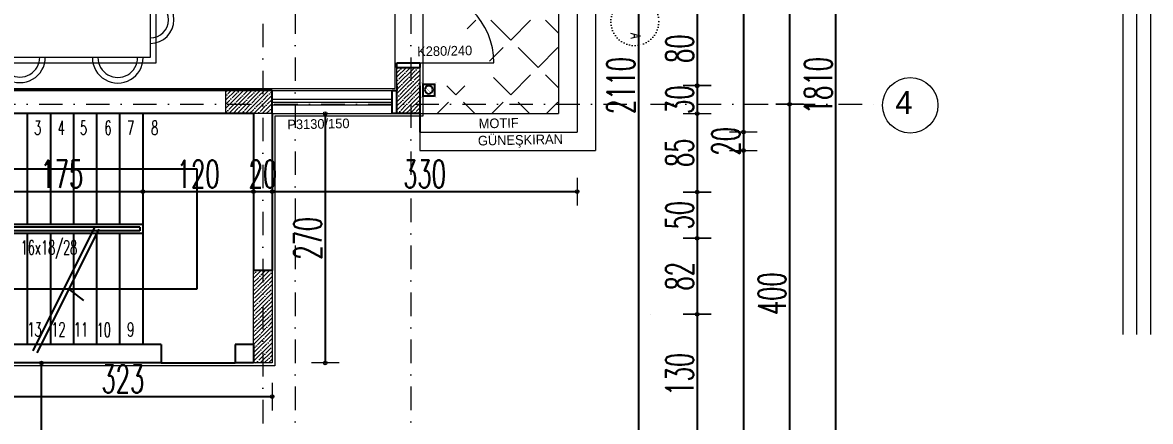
# Model space of a CAD drawing. Header units: millimetres. Extents: x -16104 to 67872, y -88009 to 12107.
# Drawn here: x 16215 to 17435, y -6903 to -6471 of the extents above; entities that cross this region are included whole.
import ezdxf
from ezdxf.enums import TextEntityAlignment as Align

# ---------------------------------------------------------------- set-up
doc = ezdxf.new("R2010")
doc.units = ezdxf.units.MM
doc.linetypes.add('ACAD_ISO07W100', pattern=[3, 0, -3])
doc.linetypes.add('DASHDOTX2', pattern=[50.8, 25.4, -12.7, 0, -12.7])
doc.layers.get('0').update_dxf_attribs({"color": 241})
for name, color, linetype, lineweight in [('AKS', 1, 'ACAD_ISO07W100', 5), ('akslar', 144, 'Continuous', 20), ('balkon', 6, 'Continuous', 5), ('c05', 32, 'Continuous', 13), ('duvar', 123, 'Continuous', 25), ('emsal&kolon', 1, 'Continuous', 5), ('kapı', 3, 'Continuous', 5), ('kolon', 1, 'Continuous', 5), ('merdiven', 4, 'Continuous', 25), ('OLCU', 54, 'Continuous', 13), ('pencere', 5, 'Continuous', 5), ('POZ', 36, 'Continuous', 18), ('SıVA', 40, 'Continuous', 9), ('tefriş', 30, 'Continuous', 5), ('ÖLÇÜ', 252, 'Continuous', 20)]:
    doc.layers.add(name, color=color, linetype=linetype, lineweight=lineweight)
doc.styles.add('DIM', font='Txttw.shx', dxfattribs={"width": 0.6})
doc.styles.add('DIMENSIONS', font='simplex', dxfattribs={"width": 0.8})
doc.styles.add('M2', font='stylu.ttf', dxfattribs={"height": 10})
doc.dimstyles.new('50', dxfattribs={"dimscale": 0, "dimtxt": 30, "dimasz": 1, "dimexe": 0, "dimexo": 2, "dimgap": 4, "dimtad": 1, "dimdec": 0, "dimzin": 0, "dimdsep": 46, "dimtxsty": 'DIM', "dimblk1": 'DOT', "dimblk2": 'DOT', "dimsah": 1, "dimcen": 1.5, "dimdle": 3, "dimse1": 1, "dimse2": 1, "dimclrd": 256, "dimclre": 9, "dimclrt": 256, "dimadec": 0, "dimazin": 0, "dimtfac": 0.24, "dimtdec": 0, "dimtix": 1, "dimtmove": 2, "dimatfit": 3, "dimldrblk": 'DOT', "dimfxl": 0, "dimtolj": 1, "dimtzin": 15, "dimarcsym": 0})
pattern_1 = [(45, (3602.555, -17059.605), (-4.490128, 4.490128), []), (45, (3607.0454, -17059.605), (-4.490128, 4.490128), [7.9375, -1.5875, 0, -1.5875])]

# ---------------------------------------------------------------- blocks, each defined once
blk = doc.blocks.new('DOT')
for p, q in [((0, 15), (0, -15)), ((-2, 0), (0, 0)), ((2, 0), (0, 0))]:
    blk.add_line(p, q)
blk.add_circle((0, 0), 2)
blk = doc.blocks.new('*D6183')
at = {"layer": 'Defpoints', "color": 0, "transparency": 16777216}
for p in [(16894.7, -6459.6), (16894.7, -6539.3), (16944.7, -6539.3)]:
    blk.add_point(p, dxfattribs=at)
at = {"layer": 'OLCU', "lineweight": -2, "transparency": 16777216}
blk.add_line((16944.7, -6460.6), (16944.7, -6538.3), dxfattribs=at)
for p, rotation in [((16944.7, -6459.6), 90), ((16944.7, -6539.3), 270)]:
    blk.add_blockref('DOT', p, dxfattribs=dict(at, rotation=rotation))
at = {"layer": 'OLCU', "transparency": 16777216, "insert": (16925.7, -6499.4), "char_height": 30, "attachment_point": 5, "rotation": 90, "style": 'DIM'}
blk.add_mtext('\\A1;80', dxfattribs=at)
blk = doc.blocks.new('*D6184')
at = {"layer": 'Defpoints', "color": 0, "transparency": 16777216}
for p in [(16894.7, -6539.6), (16894.7, -6569.6), (16944.7, -6569.6)]:
    blk.add_point(p, dxfattribs=at)
at = {"layer": 'OLCU', "lineweight": -2, "transparency": 16777216}
for p, q in [((16944.7, -6538.6), (16944.7, -6537.6)), ((16944.7, -6539.6), (16944.7, -6569.6)), ((16944.7, -6570.6), (16944.7, -6571.6))]:
    blk.add_line(p, q, dxfattribs=at)
for p, rotation in [((16944.7, -6539.6), 270), ((16944.7, -6569.6), 90)]:
    blk.add_blockref('DOT', p, dxfattribs=dict(at, rotation=rotation))
at = {"layer": 'OLCU', "transparency": 16777216, "insert": (16925.7, -6554.6), "char_height": 30, "attachment_point": 5, "rotation": 90, "style": 'DIM'}
blk.add_mtext('\\A1;30', dxfattribs=at)
blk = doc.blocks.new('*D6185')
at = {"layer": 'Defpoints', "color": 0, "transparency": 16777216}
for p in [(16894.7, -6569.6), (16894.7, -6654.6), (16944.7, -6654.6)]:
    blk.add_point(p, dxfattribs=at)
at = {"layer": 'OLCU', "lineweight": -2, "transparency": 16777216}
blk.add_line((16944.7, -6570.6), (16944.7, -6653.6), dxfattribs=at)
for p, rotation in [((16944.7, -6569.6), 90), ((16944.7, -6654.6), 270)]:
    blk.add_blockref('DOT', p, dxfattribs=dict(at, rotation=rotation))
at = {"layer": 'OLCU', "transparency": 16777216, "insert": (16925.7, -6612.1), "char_height": 30, "attachment_point": 5, "rotation": 90, "style": 'DIM'}
blk.add_mtext('\\A1;85', dxfattribs=at)
blk = doc.blocks.new('*D6186')
at = {"layer": 'Defpoints', "color": 0, "transparency": 16777216}
for p in [(16894.7, -6654.6), (16894.7, -6704.6), (16944.7, -6704.6)]:
    blk.add_point(p, dxfattribs=at)
at = {"layer": 'OLCU', "lineweight": -2, "transparency": 16777216}
blk.add_line((16944.7, -6655.6), (16944.7, -6703.6), dxfattribs=at)
for p, rotation in [((16944.7, -6654.6), 90), ((16944.7, -6704.6), 270)]:
    blk.add_blockref('DOT', p, dxfattribs=dict(at, rotation=rotation))
at = {"layer": 'OLCU', "transparency": 16777216, "insert": (16925.7, -6679.6), "char_height": 30, "attachment_point": 5, "rotation": 90, "style": 'DIM'}
blk.add_mtext('\\A1;50', dxfattribs=at)
blk = doc.blocks.new('*D6435')
at = {"layer": 'Defpoints', "color": 0, "transparency": 16777216}
for p in [(16894.7, -6704.6), (16894.7, -6786.8), (16944.7, -6786.8)]:
    blk.add_point(p, dxfattribs=at)
at = {"layer": 'OLCU', "lineweight": -2, "transparency": 16777216}
blk.add_line((16944.7, -6705.6), (16944.7, -6785.8), dxfattribs=at)
for p, rotation in [((16944.7, -6704.6), 90), ((16944.7, -6786.8), 270)]:
    blk.add_blockref('DOT', p, dxfattribs=dict(at, rotation=rotation))
at = {"layer": 'OLCU', "transparency": 16777216, "insert": (16925.7, -6745.7), "char_height": 30, "attachment_point": 5, "rotation": 90, "style": 'DIM'}
blk.add_mtext('\\A1;82', dxfattribs=at)
blk = doc.blocks.new('*D6187')
at = {"layer": 'Defpoints', "color": 0, "transparency": 16777216}
for p in [(16894.7, -6786.8), (16894.7, -6916.8), (16944.7, -6916.8)]:
    blk.add_point(p, dxfattribs=at)
at = {"layer": 'OLCU', "lineweight": -2, "transparency": 16777216}
blk.add_line((16944.7, -6787.8), (16944.7, -6915.8), dxfattribs=at)
for p, rotation in [((16944.7, -6786.8), 90), ((16944.7, -6916.8), 270)]:
    blk.add_blockref('DOT', p, dxfattribs=dict(at, rotation=rotation))
at = {"layer": 'OLCU', "transparency": 16777216, "insert": (16925.7, -6851.8), "char_height": 30, "attachment_point": 5, "rotation": 90, "style": 'DIM'}
blk.add_mtext('\\A1;130', dxfattribs=at)
blk = doc.blocks.new('*D6191')
at = {"layer": 'Defpoints', "color": 0, "transparency": 16777216}
for p in [(16959.7, -6609.6), (16994.7, -7354.1), (16994.7, -7354.1)]:
    blk.add_point(p, dxfattribs=at)
at = {"layer": 'OLCU', "lineweight": -2, "transparency": 16777216}
blk.add_line((16994.7, -6610.6), (16994.7, -7353.1), dxfattribs=at)
for p, rotation in [((16994.7, -6609.6), 90), ((16994.7, -7354.1), 270)]:
    blk.add_blockref('DOT', p, dxfattribs=dict(at, rotation=rotation))
at = {"layer": 'OLCU', "transparency": 16777216, "insert": (16975.7, -6981.8), "char_height": 30, "attachment_point": 5, "rotation": 90, "style": 'DIM'}
blk.add_mtext('\\A1;745', dxfattribs=at)
blk = doc.blocks.new('*D6194')
at = {"layer": 'Defpoints', "color": 0, "transparency": 16777216}
for p in [(17059.7, -5634.6), (17094.7, -5634.6), (17059.7, -7444.1)]:
    blk.add_point(p, dxfattribs=at)
at = {"layer": 'OLCU', "lineweight": -2, "transparency": 16777216}
blk.add_line((17094.7, -7443.1), (17094.7, -5635.6), dxfattribs=at)
for p, rotation in [((17094.7, -5634.6), 90), ((17094.7, -7444.1), 270)]:
    blk.add_blockref('DOT', p, dxfattribs=dict(at, rotation=rotation))
at = {"layer": 'OLCU', "transparency": 16777216, "insert": (17075.7, -6539.3), "char_height": 30, "attachment_point": 5, "rotation": 90, "style": 'DIM'}
blk.add_mtext('\\A1;1810', dxfattribs=at)
blk = doc.blocks.new('*D6244')
at = {"layer": 'Defpoints', "color": 0, "transparency": 16777216}
for p in [(16894.7, -6074.9), (16894.7, -6589.6), (16994.7, -6589.6)]:
    blk.add_point(p, dxfattribs=at)
at = {"layer": 'OLCU', "lineweight": -2, "transparency": 16777216}
blk.add_line((16994.7, -6075.9), (16994.7, -6588.6), dxfattribs=at)
for p, rotation in [((16994.7, -6074.9), 90), ((16994.7, -6589.6), 270)]:
    blk.add_blockref('DOT', p, dxfattribs=dict(at, rotation=rotation))
at = {"layer": 'OLCU', "transparency": 16777216, "insert": (16975.7, -6332.2), "char_height": 30, "attachment_point": 5, "rotation": 90, "style": 'DIM'}
blk.add_mtext('\\A1;515', dxfattribs=at)
blk = doc.blocks.new('*D6265')
at = {"layer": 'Defpoints', "color": 0, "transparency": 16777216}
for p in [(16994.7, -6589.6), (16994.7, -6609.6), (16994.7, -6609.6)]:
    blk.add_point(p, dxfattribs=at)
at = {"layer": 'OLCU', "lineweight": -2, "transparency": 16777216}
for p, q in [((16994.7, -6588.6), (16994.7, -6587.6)), ((16994.7, -6589.6), (16994.7, -6609.6)), ((16994.7, -6610.6), (16994.7, -6611.6))]:
    blk.add_line(p, q, dxfattribs=at)
for p, rotation in [((16994.7, -6589.6), 270), ((16994.7, -6609.6), 90)]:
    blk.add_blockref('DOT', p, dxfattribs=dict(at, rotation=rotation))
at = {"layer": 'OLCU', "transparency": 16777216, "insert": (16975.7, -6599.6), "char_height": 30, "attachment_point": 5, "rotation": 90, "style": 'DIM'}
blk.add_mtext('\\A1;20', dxfattribs=at)
blk = doc.blocks.new('rb')
at = {"layer": 'tefriş'}
for points in [[(1548.4, 487.07), (1595.5, 487.07), (1595.5, 394.92), (1548.4, 394.92)], [(1551.4, 484.07), (1592.5, 484.07), (1592.5, 397.92), (1551.4, 397.92)]]:
    blk.add_lwpolyline(points, close=True, dxfattribs=at)
for centre, radius, start, end in [((1571.95, 484.07), 12.83, 0, 180), ((1571.95, 484.07), 9.83, 0, 180), ((1551.4, 466.84), 14.18, 90, 270), ((1551.4, 466.84), 11.18, 90, 270), ((1592.5, 466.49), 13.72, 270, 90), ((1592.5, 466.49), 10.72, 270, 90), ((1551.4, 415.62), 14.18, 90, 270), ((1592.29, 413.54), 13.72, 270, 90), ((1551.4, 415.62), 11.18, 90, 270), ((1592.29, 413.54), 10.72, 270, 90), ((1571.95, 397.92), 13.83, 180, 0), ((1571.95, 397.92), 10.83, 180, 0)]:
    blk.add_arc(centre, radius, start, end, dxfattribs=at)
blk = doc.blocks.new('*D6288')
at = {"layer": 'Defpoints', "color": 0, "transparency": 16777216}
for p in [(17044.7, -6259.6), (17044.7, -6559.6), (17044.7, -6559.6)]:
    blk.add_point(p, dxfattribs=at)
at = {"layer": 'OLCU', "lineweight": -2, "transparency": 16777216}
blk.add_line((17044.7, -6260.6), (17044.7, -6558.6), dxfattribs=at)
for p, rotation in [((17044.7, -6259.6), 90), ((17044.7, -6559.6), 270)]:
    blk.add_blockref('DOT', p, dxfattribs=dict(at, rotation=rotation))
at = {"layer": 'OLCU', "transparency": 16777216, "insert": (17025.7, -6409.6), "char_height": 30, "attachment_point": 5, "rotation": 90, "style": 'DIM'}
blk.add_mtext('\\A1;300', dxfattribs=at)
blk = doc.blocks.new('*D6289')
at = {"layer": 'Defpoints', "color": 0, "transparency": 16777216}
for p in [(17044.7, -6559.6), (17044.7, -6969.6), (17044.7, -6969.6)]:
    blk.add_point(p, dxfattribs=at)
at = {"layer": 'OLCU', "lineweight": -2, "transparency": 16777216}
blk.add_line((17044.7, -6560.6), (17044.7, -6968.6), dxfattribs=at)
for p, rotation in [((17044.7, -6559.6), 90), ((17044.7, -6969.6), 270)]:
    blk.add_blockref('DOT', p, dxfattribs=dict(at, rotation=rotation))
at = {"layer": 'OLCU', "transparency": 16777216, "insert": (17025.7, -6764.6), "char_height": 30, "attachment_point": 5, "rotation": 90, "style": 'DIM'}
blk.add_mtext('\\A1;400', dxfattribs=at)
blk = doc.blocks.new('*D6305')
at = {"layer": 'Defpoints', "color": 0, "transparency": 16777216}
for p in [(16881.1, -5484.6), (16881.1, -7594.1), (16881.1, -7594.1)]:
    blk.add_point(p, dxfattribs=at)
at = {"layer": 'OLCU', "lineweight": -2, "transparency": 16777216}
blk.add_line((16881.1, -5485.6), (16881.1, -7593.1), dxfattribs=at)
for p, rotation in [((16881.1, -5484.6), 90), ((16881.1, -7594.1), 270)]:
    blk.add_blockref('DOT', p, dxfattribs=dict(at, rotation=rotation))
at = {"layer": 'OLCU', "transparency": 16777216, "insert": (16862.1, -6539.3), "char_height": 30, "attachment_point": 5, "rotation": 90, "style": 'DIM'}
blk.add_mtext('\\A1;2110', dxfattribs=at)
blk = doc.blocks.new('*D6340')
at = {"layer": 'Defpoints', "color": 0, "transparency": 16777216}
for p in [(16169.7, -6654.1), (16344.7, -6654.1), (16344.7, -6654.1)]:
    blk.add_point(p, dxfattribs=at)
at = {"layer": 'OLCU', "lineweight": -2, "transparency": 16777216}
blk.add_line((16170.7, -6654.1), (16343.7, -6654.1), dxfattribs=at)
at = {"layer": 'OLCU', "lineweight": -2, "transparency": 16777216, "rotation": 180}
blk.add_blockref('DOT', (16169.7, -6654.1), dxfattribs=at)
at = {"layer": 'OLCU', "lineweight": -2, "transparency": 16777216}
blk.add_blockref('DOT', (16344.7, -6654.1), dxfattribs=at)
at = {"layer": 'OLCU', "transparency": 16777216, "insert": (16257.2, -6635.1), "char_height": 30, "attachment_point": 5, "style": 'DIM'}
blk.add_mtext('\\A1;175', dxfattribs=at)
blk = doc.blocks.new('*D6341')
at = {"layer": 'Defpoints', "color": 0, "transparency": 16777216}
for p in [(16344.7, -6654.1), (16464.7, -6654.1), (16464.7, -6654.1)]:
    blk.add_point(p, dxfattribs=at)
at = {"layer": 'OLCU', "lineweight": -2, "transparency": 16777216}
blk.add_line((16345.7, -6654.1), (16463.7, -6654.1), dxfattribs=at)
at = {"layer": 'OLCU', "lineweight": -2, "transparency": 16777216, "rotation": 180}
blk.add_blockref('DOT', (16344.7, -6654.1), dxfattribs=at)
at = {"layer": 'OLCU', "lineweight": -2, "transparency": 16777216}
blk.add_blockref('DOT', (16464.7, -6654.1), dxfattribs=at)
at = {"layer": 'OLCU', "transparency": 16777216, "insert": (16404.7, -6635.1), "char_height": 30, "attachment_point": 5, "style": 'DIM'}
blk.add_mtext('\\A1;120', dxfattribs=at)
blk = doc.blocks.new('*D6342')
at = {"layer": 'Defpoints', "color": 0, "transparency": 16777216}
for p in [(16464.7, -6654.1), (16484.7, -6654.1), (16484.7, -6654.1)]:
    blk.add_point(p, dxfattribs=at)
at = {"layer": 'OLCU', "lineweight": -2, "transparency": 16777216}
for p, q in [((16463.7, -6654.1), (16462.7, -6654.1)), ((16464.7, -6654.1), (16484.7, -6654.1)), ((16485.7, -6654.1), (16486.7, -6654.1))]:
    blk.add_line(p, q, dxfattribs=at)
blk.add_blockref('DOT', (16464.7, -6654.1), dxfattribs=at)
at = {"layer": 'OLCU', "lineweight": -2, "transparency": 16777216, "rotation": 180}
blk.add_blockref('DOT', (16484.7, -6654.1), dxfattribs=at)
at = {"layer": 'OLCU', "transparency": 16777216, "insert": (16474.7, -6635.1), "char_height": 30, "attachment_point": 5, "style": 'DIM'}
blk.add_mtext('\\A1;20', dxfattribs=at)
blk = doc.blocks.new('A$C412C2498')
at = {"color": 5, "const_width": 0.6}
for points in [[(3.6, 24.3), (0.2, 27)], [(23.8, 24.3), (27.3, 27)], [(3.6, 3), (0.2, 0.2)], [(23.8, 3), (27.3, 0.2)]]:
    blk.add_lwpolyline(points, dxfattribs=at)
at = {"color": 5}
blk.add_lwpolyline([(23.8, 24.3), (3.6, 24.3), (3.6, 3), (23.8, 3)], close=True, dxfattribs=at)
at = {"const_width": 0.1}
for points in [[(6.7, 12.2), (14.6, 20.2)], [(6.8, 14.5), (12.4, 20.1)], [(7.1, 10.4), (16.4, 19.7)], [(7.9, 9.1), (17.8, 19)], [(8.8, 8), (18.9, 18.1)], [(10, 7.1), (19.8, 16.9)], [(11.3, 6.4), (20.4, 15.6)], [(13, 6), (20.8, 13.8)], [(14.8, 6.1), (20.8, 12.1)], [(17.4, 7), (19.8, 9.4)]]:
    blk.add_lwpolyline(points, dxfattribs=at)
blk.add_circle((13.7, 13.1), 7.12)
blk = doc.blocks.new('A$C5E2C1EC0')
at = {"xscale": 0.6105719971092185, "yscale": 0.6105719971092185, "zscale": 0.6105719971092185}
blk.add_blockref('A$C412C2498', (0, 0), dxfattribs=at)
blk = doc.blocks.new('*D6035')
at = {"layer": 'Defpoints', "color": 0, "transparency": 16777216}
for p in [(16484.7, -6654.1), (16814.7, -6654.1), (16814.7, -6654.1)]:
    blk.add_point(p, dxfattribs=at)
at = {"layer": 'OLCU', "lineweight": -2, "transparency": 16777216}
blk.add_line((16485.7, -6654.1), (16813.7, -6654.1), dxfattribs=at)
at = {"layer": 'OLCU', "lineweight": -2, "transparency": 16777216, "rotation": 180}
blk.add_blockref('DOT', (16484.7, -6654.1), dxfattribs=at)
at = {"layer": 'OLCU', "lineweight": -2, "transparency": 16777216}
blk.add_blockref('DOT', (16814.7, -6654.1), dxfattribs=at)
at = {"layer": 'OLCU', "transparency": 16777216, "insert": (16649.7, -6635.1), "char_height": 30, "attachment_point": 5, "style": 'DIM'}
blk.add_mtext('\\A1;330', dxfattribs=at)
blk = doc.blocks.new('*D6348')
at = {"layer": 'Defpoints', "color": 0, "transparency": 16777216}
for p in [(16161.7, -6839.6), (16484.7, -6839.6), (16484.7, -6875.9)]:
    blk.add_point(p, dxfattribs=at)
at = {"layer": 'OLCU', "lineweight": -2, "transparency": 16777216}
blk.add_line((16162.7, -6875.9), (16483.7, -6875.9), dxfattribs=at)
at = {"layer": 'OLCU', "lineweight": -2, "transparency": 16777216, "rotation": 180}
blk.add_blockref('DOT', (16161.7, -6875.9), dxfattribs=at)
at = {"layer": 'OLCU', "lineweight": -2, "transparency": 16777216}
blk.add_blockref('DOT', (16484.7, -6875.9), dxfattribs=at)
at = {"layer": 'OLCU', "transparency": 16777216, "insert": (16323.2, -6856.9), "char_height": 30, "attachment_point": 5, "style": 'DIM'}
blk.add_mtext('\\A1;323', dxfattribs=at)
blk = doc.blocks.new('*D6039')
at = {"layer": 'Defpoints', "color": 0, "transparency": 16777216}
for p in [(16509.7, -6569.6), (16484.7, -6839.6), (16542.2, -6839.6)]:
    blk.add_point(p, dxfattribs=at)
at = {"layer": 'OLCU', "lineweight": -2, "transparency": 16777216}
blk.add_line((16542.2, -6570.6), (16542.2, -6838.6), dxfattribs=at)
for p, rotation in [((16542.2, -6569.6), 90), ((16542.2, -6839.6), 270)]:
    blk.add_blockref('DOT', p, dxfattribs=dict(at, rotation=rotation))
at = {"layer": 'OLCU', "transparency": 16777216, "insert": (16523.2, -6704.6), "char_height": 30, "attachment_point": 5, "rotation": 90, "style": 'DIM'}
blk.add_mtext('\\A1;270', dxfattribs=at)
blk = doc.blocks.new('*D6350')
at = {"layer": 'Defpoints', "color": 0, "transparency": 16777216}
for p in [(16161.7, -6839.6), (16235, -6839.6), (16161.7, -7594.1)]:
    blk.add_point(p, dxfattribs=at)
at = {"layer": 'OLCU', "lineweight": -2, "transparency": 16777216}
blk.add_line((16235, -7593.1), (16235, -6840.6), dxfattribs=at)
for p, rotation in [((16235, -6839.6), 90), ((16235, -7594.1), 270)]:
    blk.add_blockref('DOT', p, dxfattribs=dict(at, rotation=rotation))
at = {"layer": 'OLCU', "transparency": 16777216, "insert": (16216, -7216.8), "char_height": 30, "attachment_point": 5, "rotation": 90, "style": 'DIM'}
blk.add_mtext('\\A1;755', dxfattribs=at)

msp = doc.modelspace()

# ---------------------------------------------------------------- hatches: boundary and pattern name
at = {"layer": 'kolon'}
h = msp.add_hatch(dxfattribs=at)
h.set_pattern_fill('ANSI35,_O', color=256)
h.set_pattern_definition(pattern_1)
h.paths.add_polyline_path([(16634.7, -6519.6), (16619.7, -6519.6), (16619.7, -6559.6), (16634.7, -6559.6)])
h.paths.add_polyline_path([(16644.7, -6519.6), (16634.7, -6519.6), (16634.7, -6559.6), (16644.7, -6559.6)])
h.paths.add_polyline_path([(16634.7, -6559.6), (16634.7, -6569.6), (16644.7, -6569.6), (16644.7, -6559.6)])
h.paths.add_polyline_path([(16619.7, -6559.6), (16619.7, -6569.6), (16634.7, -6569.6), (16634.7, -6559.6)])
h = msp.add_hatch(dxfattribs=at)
h.set_pattern_fill('ANSI35,_O', color=256)
h.set_pattern_definition([(45, (7205.1105, -17059.605), (-4.490128, 4.490128), []), (45, (7209.6007, -17059.605), (-4.490128, 4.490128), [7.9375, -1.5875, 0, -1.5875])])
h.paths.add_polyline_path([(16434.7, -6544.6), (16434.7, -6559.6), (16474.7, -6559.6), (16474.7, -6544.6)])
h.paths.add_polyline_path([(16434.7, -6559.6), (16434.7, -6569.6), (16474.7, -6569.6), (16474.7, -6559.6)])
h.paths.add_polyline_path([(16474.7, -6559.6), (16474.7, -6569.6), (16484.7, -6569.6), (16484.7, -6559.6)])
h.paths.add_polyline_path([(16474.7, -6544.6), (16474.7, -6559.6), (16484.7, -6559.6), (16484.7, -6544.6)])
h = msp.add_hatch(dxfattribs=at)
h.set_pattern_fill('ANSI35,_O', color=256)
h.set_pattern_definition(pattern_1)
h.paths.add_polyline_path([(16484.7, -6739.6), (16464.7, -6739.6), (16464.7, -6839.6), (16484.7, -6839.6)])
at = {"layer": 'ÖLÇÜ'}
h = msp.add_hatch(dxfattribs=at)
h.set_pattern_fill('ANGLE,_O', color=256, scale=6, angle=45)
h.set_pattern_definition([(45, (-0.838, 0), (-29.63485, 29.63485), [30.48, -11.43]), (135, (-0.838, 0), (-29.63485, -29.63485), [30.48, -11.43])])
h.paths.add_polyline_path([(16794.7, -6074.9), (16729.7, -6074.9, -0.079624), (16725.7, -6099.9), (16794.7, -6099.9)])
h.paths.add_polyline_path([(16794.7, -6099.9), (16725.7, -6099.9, -0.323907), (16649.7, -6154.9), (16649.7, -6099.9), (16644.7, -6099.9), (16644.7, -6279.6), (16794.7, -6279.6)])
h.paths.add_polyline_path([(16794.7, -6279.6), (16644.7, -6279.6), (16644.7, -6294.6), (16644.7, -6424.6), (16644.7, -6459.6, -0.131404), (16684.6, -6470.2), (16794.7, -6470.2)])
h.paths.add_polyline_path([(16794.7, -6470.2), (16684.6, -6470.2, -0.268211), (16724.7, -6539.6), (16644.7, -6539.6), (16644.7, -6559.6), (16794.7, -6559.6)])
h.paths.add_polyline_path([(16794.7, -6559.6), (16644.7, -6559.6), (16644.7, -6569.6), (16794.7, -6569.6)])
h.paths.add_polyline_path([(16666.4, -6405.9), (16666.7, -6315.4), (16648.9, -6315.3), (16648.7, -6405.8)], flags=24)
h.paths.add_polyline_path([(16677.9, -6312.8), (16765.7, -6312.8), (16765.7, -6342.6), (16677.9, -6342.6)], flags=24)
h.paths.add_polyline_path([(16678, -6280.9), (16782.2, -6280.9), (16782.2, -6307.8), (16678, -6307.8)], flags=24)

# ---------------------------------------------------------------- linework, layer by layer
for p, q in [((16619.7, -6519.6), (16619.7, -6514.6)), ((16644.7, -6514.6), (16644.7, -6519.6)), ((16619.7, -6569.6), (16619.7, -6544.6)), ((16464.7, -6819.6), (16464.7, -6839.6)), ((16364.7, -6839.6), (16444.7, -6839.6))]:
    msp.add_line(p, q)
at = {"layer": 'AKS', "color": 1, "linetype": 'ACAD_ISO07W100'}
msp.add_circle((16877.2, -6470), 25.9, dxfattribs=at)
at = {"layer": 'AKS', "linetype": 'ByBlock'}
msp.add_circle((17175.3, -6560.7), 30, dxfattribs=at)
at = {"layer": 'akslar', "linetype": 'DASHDOTX2'}
for p, q in [((16509.7, -5134.6), (16509.7, -7944.1)), ((16634.7, -5134.6), (16634.7, -7944.1)), ((16474.7, -5149), (16474.7, -7958.5)), ((14094.7, -6559.6), (17144.7, -6559.6))]:
    msp.add_line(p, q, dxfattribs=at)
at = {"layer": 'balkon'}
for p, q in [((16794.7, -6074.9), (16794.7, -6569.6)), ((16814.7, -6074.9), (16814.7, -6589.6)), ((16834.7, -6074.9), (16834.7, -6609.6)), ((16644.7, -6569.6), (16794.7, -6569.6)), ((16644.7, -6589.6), (16814.7, -6589.6)), ((16644.7, -6589.6), (16644.7, -6609.6)), ((16644.7, -6609.6), (16834.7, -6609.6))]:
    msp.add_line(p, q, dxfattribs=at)
at = {"layer": 'c05'}
for points in [[(17435.3, -8120), (17435.3, -8330.3), (13905, -8330.3), (13905, -4952.5), (17435.3, -4952.5), (17435.3, -6808.6)], [(17420.3, -8120), (17420.3, -8315.3), (13920, -8315.3), (13920, -4967.5), (17420.3, -4967.5), (17420.3, -6808.6)], [(17405.3, -8120), (17405.3, -8300.3), (13935, -8300.3), (13935, -4982.5), (17405.3, -4982.5), (17405.3, -6808.6)]]:
    msp.add_lwpolyline(points, dxfattribs=at)
at = {"layer": 'duvar'}
for p, q in [((16619.7, -6514.6), (16644.7, -6514.6)), ((16619.7, -6519.6), (16644.7, -6519.6)), ((16619.7, -6539.6), (16619.7, -6544.6)), ((16644.7, -6539.6), (16644.7, -6569.6)), ((16484.7, -6544.6), (16019.7, -6544.6)), ((16484.7, -6569.6), (16484.7, -6544.6)), ((16614.7, -6544.6), (16619.7, -6544.6)), ((16614.7, -6569.6), (16614.7, -6544.6)), ((16464.7, -6569.6), (16036.7, -6569.6)), ((16464.7, -6569.6), (16464.7, -6739.6)), ((16484.7, -6569.6), (16484.7, -6739.6)), ((16619.7, -6569.6), (16614.7, -6569.6)), ((16644.7, -6569.6), (16619.7, -6569.6)), ((16644.7, -6569.6), (16644.7, -6589.6)), ((16169.7, -6629.6), (16403.4, -6629.6)), ((16403.4, -6629.6), (16403.4, -6759.6)), ((16292.5, -6692.5), (16225.7, -6826.5)), ((16297, -6694.8), (16230.2, -6828.7)), ((16344.7, -6689.6), (16344.7, -6699.6)), ((16484.7, -6739.6), (16464.7, -6739.6)), ((16403.4, -6759.6), (16169.7, -6759.6)), ((16264.7, -6759.6), (16280.4, -6771.8)), ((16364.7, -6819.6), (16049.7, -6819.6)), ((16364.7, -6819.6), (16364.7, -6839.6)), ((16464.7, -6819.6), (16444.7, -6819.6)), ((16444.7, -6819.6), (16444.7, -6839.6)), ((16364.7, -6839.6), (16161.7, -6839.6)), ((16364.7, -6839.6), (16161.7, -6839.6)), ((16464.7, -6839.6), (16444.7, -6839.6)), ((16464.7, -6839.6), (16444.7, -6839.6))]:
    msp.add_line(p, q, dxfattribs=at)
at = {"layer": 'emsal&kolon'}
for points in [[(16644.7, -6569.6), (16619.7, -6569.6), (16619.7, -6519.6), (16644.7, -6519.6), (16644.7, -6569.6)], [(16434.7, -6569.6), (16434.7, -6544.6), (16484.7, -6544.6), (16484.7, -6569.6), (16434.7, -6569.6)], [(16464.7, -6739.6), (16484.7, -6739.6), (16484.7, -6839.6), (16464.7, -6839.6), (16464.7, -6739.6)]]:
    msp.add_lwpolyline(points, dxfattribs=at)
at = {"layer": 'kapı'}
msp.add_line((16644.7, -6514.6), (16724.7, -6514.6), dxfattribs=at)
msp.add_arc((16644.7, -6514.6), 80, 0, 90, dxfattribs=at)
at = {"layer": 'merdiven'}
for p, q in [((16219.7, -6569.6), (16219.7, -6689.6)), ((16244.7, -6569.6), (16244.7, -6689.6)), ((16269.7, -6569.6), (16269.7, -6689.6)), ((16294.7, -6569.6), (16294.7, -6689.6)), ((16319.7, -6569.6), (16319.7, -6689.6)), ((16344.7, -6569.6), (16344.7, -6689.6)), ((16344.7, -6689.6), (16169.7, -6689.6)), ((16344.7, -6699.6), (16169.7, -6699.6)), ((16341.7, -6692.6), (16172.7, -6692.6)), ((16341.7, -6696.6), (16172.7, -6696.6)), ((16219.7, -6699.6), (16219.7, -6819.6)), ((16244.7, -6699.6), (16244.7, -6819.6)), ((16269.7, -6699.6), (16269.7, -6819.6)), ((16294.7, -6699.6), (16294.7, -6819.6)), ((16319.7, -6699.6), (16319.7, -6819.6)), ((16341.7, -6692.6), (16341.7, -6696.6)), ((16344.7, -6699.6), (16344.7, -6819.6))]:
    msp.add_line(p, q, dxfattribs=at)
at = {"layer": 'OLCU'}
msp.add_line((16894.7, -6786.8), (16894.7, -6786.8), dxfattribs=at)
at = {"layer": 'pencere'}
for p, q in [((16484.7, -6544.6), (16614.7, -6544.6)), ((16484.7, -6554.1), (16614.7, -6554.1)), ((16484.7, -6557.1), (16614.7, -6557.1)), ((16484.7, -6560.1), (16614.7, -6560.1)), ((16484.7, -6569.6), (16614.7, -6569.6))]:
    msp.add_line(p, q, dxfattribs=at)
at = {"layer": 'SıVA'}
for points in [[(16184.7, -6842.6), (16184.7, -7357.1), (16049.7, -7357.1), (16049.7, -7617.1), (15267.7, -7617.1), (15267.7, -7447.1), (15047.7, -7447.1), (15047.7, -6592.6), (14585.7, -6592.6), (14585.7, -6077.9), (14415.7, -6077.9), (14415.7, -5625.6), (14705.7, -5625.6), (14705.7, -5455.6), (16527.7, -5455.6), (16527.7, -5625.6), (16817.7, -5625.6), (16817.7, -6077.9), (16647.7, -6077.9), (16647.7, -6572.6), (16487.7, -6572.6), (16487.7, -6842.6)], [(16021.7, -6247.6), (16021.5, -6301.6), (16016.7, -6301.6), (16016.7, -6517.6), (16021.7, -6517.6), (16021.7, -6542.6), (16617.7, -6542.6), (16617.7, -6459.6), (16617.7, -6076.9), (16592.7, -6076.9), (16592.7, -6061.9), (16109.7, -6061.9), (16016.7, -6061.9), (16016.7, -6207.6), (16016.7, -6207.6), (16016.5, -6247.6)]]:
    msp.add_lwpolyline(points, close=True, dxfattribs=at)

# ---------------------------------------------------------------- block references
at = {"ltscale": 50, "xscale": -1, "rotation": 180}
msp.add_blockref('A$C5E2C1EC0', (16645.8, -6535.8), dxfattribs=at)
at = {"layer": 'pencere', "xscale": 2, "yscale": 2, "zscale": 2, "rotation": 270}
msp.add_blockref('rb', (15384.7, -3324.1), dxfattribs=at)

# ---------------------------------------------------------------- texts
at = {"layer": 'AKS', "color": 1, "style": 'DIMENSIONS', "width": 0.8}
msp.add_text('A', height=10.4, rotation=269.5779, dxfattribs=at).set_placement((16878.2, -6485.7), align=Align.MIDDLE)
at = {"layer": 'AKS', "insert": (17159.2, -6545.1), "char_height": 25, "width": 35.659, "attachment_point": 1}
msp.add_mtext('4', dxfattribs=at)
at = {"layer": 'OLCU', "char_height": 15, "attachment_point": 5, "style": 'DIM'}
for s, insert in [('\\A1;3', (16231, -6585)), ('\\A1;4', (16256.4, -6585)), ('\\A1;5', (16280.6, -6585)), ('\\A1;6', (16307.1, -6585)), ('\\A1;7', (16331.6, -6585)), ('\\A1;8', (16357.7, -6585)), ('\\A1;16x18/28', (16243.2, -6717)), ('\\A1;13', (16227.6, -6803.3)), ('\\A1;12', (16253.4, -6803.3)), ('\\A1;11', (16277.8, -6803.3)), ('\\A1;10', (16302.5, -6803.7)), ('\\A1;9', (16331.7, -6803.3))]:
    msp.add_mtext(s, dxfattribs=dict(at, insert=insert))
at = {"layer": 'POZ', "style": 'M2', "flags": 4}
for tag, p in [('K280/240', (16641.8, -6507.6)), ('P3130/150', (16501.3, -6586.7)), ('MOTIF', (16708.4, -6585.7)), ('GÜNEŞKIRAN', (16707.5, -6604.2))]:
    msp.add_attdef(tag, p, 'K1 80/210', height=10.4, rotation=1.1392, dxfattribs=at)

# ---------------------------------------------------------------- dimensions: what is measured, and where the dimension line sits
at = {"layer": 'OLCU'}
for base, p1, p2, text, picture, middle in [((16881.1, -7594.1), (16881.1, -5484.6), (16881.1, -7594.1), '2110', '*D6305', (16862.1, -6539.3)), ((17094.7, -5634.6), (17059.7, -7444.1), (17059.7, -5634.6), '1810', '*D6194', (17075.7, -6539.3)), ((17044.7, -6559.6), (17044.7, -6259.6), (17044.7, -6559.6), '300', '*D6288', (17025.7, -6409.6)), ((17044.7, -6969.6), (17044.7, -6559.6), (17044.7, -6969.6), '400', '*D6289', (17025.7, -6764.6))]:
    dim = msp.add_linear_dim(base=base, p1=p1, p2=p2, angle=90, text=text, dimstyle='50', override={"dimscale": 1}, dxfattribs=at)
    dim.commit()
    dim.dimension.update_dxf_attribs({"geometry": picture, "text_midpoint": middle})
for base, p1, p2, picture, middle in [((16994.7, -6589.6), (16894.7, -6074.9), (16894.7, -6589.6), '*D6244', (16975.7, -6332.2)), ((16944.7, -6539.3), (16894.7, -6459.6), (16894.7, -6539.3), '*D6183', (16925.7, -6499.4)), ((16944.7, -6569.6), (16894.7, -6539.6), (16894.7, -6569.6), '*D6184', (16925.7, -6554.6)), ((16542.2, -6839.6), (16509.7, -6569.6), (16484.7, -6839.6), '*D6039', (16523.2, -6704.6)), ((16944.7, -6654.6), (16894.7, -6569.6), (16894.7, -6654.6), '*D6185', (16925.7, -6612.1)), ((16994.7, -6609.6), (16994.7, -6589.6), (16994.7, -6609.6), '*D6265', (16975.7, -6599.6)), ((16994.7064382, -7354.0601116), (16959.7064382, -6609.5601116), (16994.7064382, -7354.0601116), '*D6191', (16975.7064382, -6981.8101116)), ((16944.7, -6704.6), (16894.7, -6654.6), (16894.7, -6704.6), '*D6186', (16925.7, -6679.6)), ((16944.7, -6786.8), (16894.7, -6704.6), (16894.7, -6786.8), '*D6435', (16925.7, -6745.7)), ((16944.7, -6916.8), (16894.7, -6786.8), (16894.7, -6916.8), '*D6187', (16925.7, -6851.8)), ((16234.9825467, -6839.5601116), (16161.7064382, -7594.0601116), (16161.7064382, -6839.5601116), '*D6350', (16215.9825467, -7216.8101116))]:
    dim = msp.add_linear_dim(base=base, p1=p1, p2=p2, angle=90, dimstyle='50', override={"dimscale": 1}, dxfattribs=at)
    dim.commit()
    dim.dimension.update_dxf_attribs({"geometry": picture, "text_midpoint": middle})
for base, p1, p2, picture, middle in [((16344.7, -6654.1), (16169.7, -6654.1), (16344.7, -6654.1), '*D6340', (16257.2, -6635.1)), ((16464.7, -6654.1), (16344.7, -6654.1), (16464.7, -6654.1), '*D6341', (16404.7, -6635.1)), ((16484.7, -6654.1), (16464.7, -6654.1), (16484.7, -6654.1), '*D6342', (16474.7, -6635.1)), ((16814.7, -6654.1), (16484.7, -6654.1), (16814.7, -6654.1), '*D6035', (16649.7, -6635.1)), ((16484.7, -6875.9), (16161.7, -6839.6), (16484.7, -6839.6), '*D6348', (16323.2, -6856.9))]:
    dim = msp.add_linear_dim(base=base, p1=p1, p2=p2, dimstyle='50', override={"dimscale": 1}, dxfattribs=at)
    dim.commit()
    dim.dimension.update_dxf_attribs({"geometry": picture, "text_midpoint": middle})

doc.saveas('drawing.dxf')
